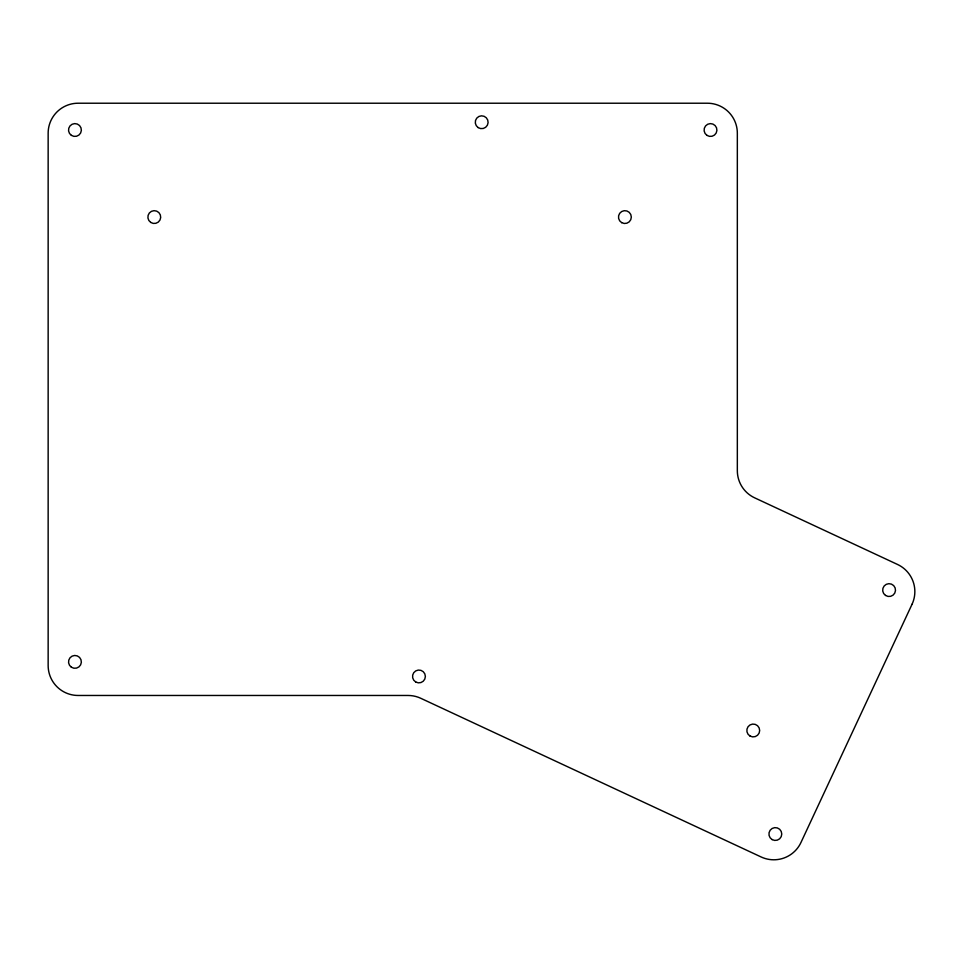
<?xml version="1.0" encoding="UTF-8"?>
<svg xmlns="http://www.w3.org/2000/svg" width="963" height="963" viewBox="0 0 963 963"><rect width="100%" height="100%" fill="white"/><g stroke="black" fill="none" stroke-linecap="round" stroke-linejoin="round"><path stroke-width="1.44" d="M912.045 604.27L800.963 842.493A29.949 29.949 0 0 1 761.167 856.986L420.747 698.271A29.949 29.949 0 0 0 408.095 695.467L78.099 695.467A29.949 29.949 0 0 1 48.15 665.529L48.15 133.171A29.949 29.949 0 0 1 78.099 103.222L707.384 103.222A29.949 29.949 0 0 1 737.333 133.171L737.333 470.678A29.949 29.949 0 0 0 754.619 497.823L897.564 564.474A29.949 29.949 0 0 1 912.045 604.27M885.527 595.435A6.416 6.416 0 0 0 895.494 590.512A6.416 6.416 0 0 0 886.249 584.336A6.416 6.416 0 0 0 885.527 595.435M415.739 682.009A6.416 6.416 0 0 0 425.369 676.459A6.416 6.416 0 0 0 415.739 670.898A6.416 6.416 0 0 0 415.739 682.009M71.382 667.215A6.416 6.416 0 0 0 81.349 662.303A6.416 6.416 0 0 0 72.105 656.128A6.416 6.416 0 0 0 71.382 667.215M71.382 135.362A6.416 6.416 0 0 0 81.349 130.438A6.416 6.416 0 0 0 72.105 124.263A6.416 6.416 0 0 0 71.382 135.362M478.117 127.573A6.416 6.416 0 0 0 488.097 122.662A6.416 6.416 0 0 0 478.852 116.487A6.416 6.416 0 0 0 478.117 127.573M706.938 135.362A6.416 6.416 0 0 0 716.905 130.438A6.416 6.416 0 0 0 707.673 124.263A6.416 6.416 0 0 0 706.938 135.362M772.133 839.592A6.416 6.416 0 0 0 781.763 834.03A6.416 6.416 0 0 0 772.133 828.469A6.416 6.416 0 0 0 772.133 839.592M621.689 222.646A6.416 6.416 0 0 0 631.319 217.084A6.416 6.416 0 0 0 621.689 211.523A6.416 6.416 0 0 0 621.689 222.646M150.722 222.417A6.416 6.416 0 0 0 160.689 217.506A6.416 6.416 0 0 0 151.444 211.33A6.416 6.416 0 0 0 150.722 222.417M750.045 736.045A6.416 6.416 0 0 0 759.675 730.484A6.416 6.416 0 0 0 750.045 724.922A6.416 6.416 0 0 0 750.045 736.045"/></g></svg>
